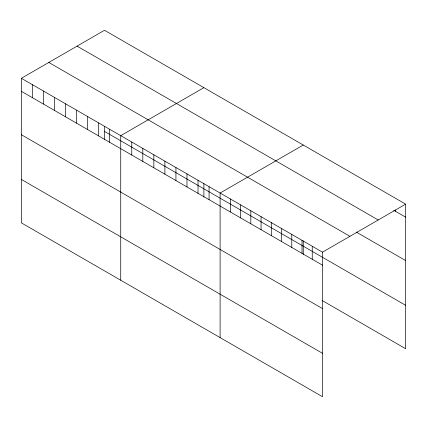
<?xml version="1.0" encoding="UTF-8"?>
<svg xmlns="http://www.w3.org/2000/svg" width="427" height="427" viewBox="0 0 427 427"><rect width="100%" height="100%" fill="white"/><g stroke="black" fill="none" stroke-linecap="round" stroke-linejoin="round"><path stroke-width="0.64" d="M21.35 78.29L322.492 252.154L322.492 396.72L21.35 222.857L21.35 78.29L104.508 30.28L405.65 204.143L405.65 348.71L322.033 300.432M203.887 87.652L120.729 135.663L120.729 280.235M303.261 145.031L220.102 193.041L220.102 337.608M322.492 252.154L405.65 204.143M393.705 210.26L405.65 217.156M77.068 46.121L378.21 219.985M356.161 232L405.65 260.571M48.79 62.443L349.932 236.307M104.508 131.436L405.65 305.3M21.35 91.303L322.492 265.167M21.35 134.718L322.492 308.582M21.35 179.447L322.492 353.31M395.413 209.945L395.413 211.242M312.254 246.24L312.254 259.253M303.261 240.924L303.261 254.481M302.017 240.332L302.017 253.344M291.774 234.418L291.774 247.43M281.537 228.509L281.537 241.522M271.3 222.595L271.3 235.608M261.057 216.686L261.057 229.699M250.82 210.773L250.82 223.785M240.582 204.864L240.582 217.877M230.345 198.95L230.345 211.963M209.065 186.663L209.065 199.676M203.887 183.546L203.887 197.109M198.021 180.29L198.021 193.303M186.978 173.912L186.978 186.93M175.935 167.539L175.935 180.552M164.897 161.166L164.897 174.179M153.853 154.787L153.853 167.806M142.81 148.415L142.81 161.427M131.767 142.042L131.767 155.054M109.686 129.29L109.686 142.303M104.508 126.173L104.508 139.736M98.642 122.912L98.642 135.93M87.599 116.539L87.599 129.552M76.561 110.166L76.561 123.179M65.518 103.788L65.518 116.806M54.475 97.415L54.475 110.428M43.431 91.042L43.431 104.055M32.393 84.663L32.393 97.676"/></g></svg>
